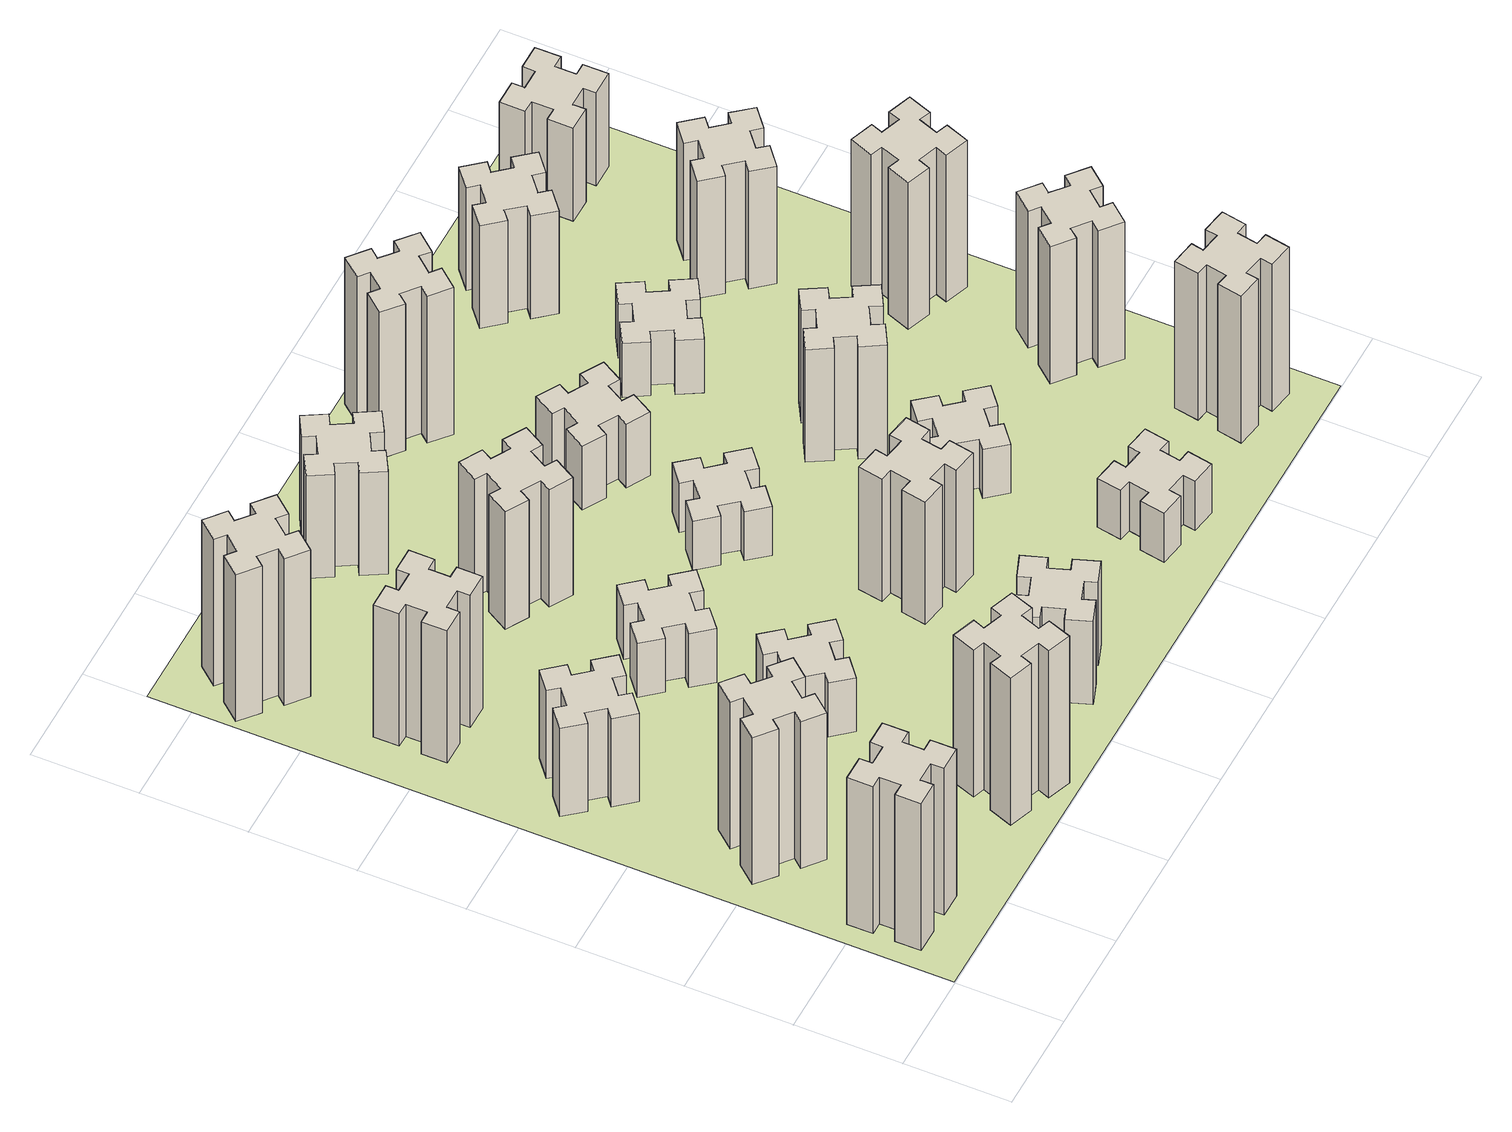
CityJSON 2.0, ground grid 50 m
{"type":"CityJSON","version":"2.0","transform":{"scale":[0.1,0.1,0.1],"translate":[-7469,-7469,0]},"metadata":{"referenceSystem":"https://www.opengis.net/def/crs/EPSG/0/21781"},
"CityObjects":{
"building1":{"type":"Building","attributes":{"class":"1000","function":"1000","usage":"1000","yearOfConstruction":2016,"roofType":"1000","measuredHeight":90,"storeysAboveGround":30,"storeysBelowGround":0},"geometry":[{"type":"Solid","lod":"1","boundaries":[[[[0,1,2,3,4,5,6,7,8,9,10,11,12,13,14,15,16,17,18,19]],[[17,16,20,21]],[[16,15,22,20]],[[15,14,23,22]],[[14,13,24,23]],[[13,12,25,24]],[[12,11,26,25]],[[11,10,27,26]],[[10,9,28,27]],[[9,8,29,28]],[[8,7,30,29]],[[7,6,31,30]],[[6,5,32,31]],[[5,4,33,32]],[[4,3,34,33]],[[3,2,35,34]],[[2,1,36,35]],[[1,0,37,36]],[[0,19,38,37]],[[19,18,39,38]],[[18,17,21,39]],[[24,25,26,27,28,29,30,31,32,33,34,35,36,37,38,39,21,20,22,23]]]]}]},
"building2":{"type":"Building","attributes":{"class":"1000","function":"1000","usage":"1000","yearOfConstruction":2016,"roofType":"1000","measuredHeight":90,"storeysAboveGround":30,"storeysBelowGround":0},"geometry":[{"type":"Solid","lod":"1","boundaries":[[[[40,41,42,43,44,45,46,47,48,49,50,51,52,53,54,55,56,57,58,59]],[[57,56,60,61]],[[56,55,62,60]],[[55,54,63,62]],[[54,53,64,63]],[[53,52,65,64]],[[52,51,66,65]],[[51,50,67,66]],[[50,49,68,67]],[[49,48,69,68]],[[48,47,70,69]],[[47,46,71,70]],[[46,45,72,71]],[[45,44,73,72]],[[44,43,74,73]],[[43,42,75,74]],[[42,41,76,75]],[[41,40,77,76]],[[40,59,78,77]],[[59,58,79,78]],[[58,57,61,79]],[[64,65,66,67,68,69,70,71,72,73,74,75,76,77,78,79,61,60,62,63]]]]}]},
"building3":{"type":"Building","attributes":{"class":"1000","function":"1000","usage":"1000","yearOfConstruction":2016,"roofType":"1000","measuredHeight":54,"storeysAboveGround":30,"storeysBelowGround":0},"geometry":[{"type":"Solid","lod":"1","boundaries":[[[[80,81,82,83,84,85,86,87,88,89,90,91,92,93,94,95,96,97,98,99]],[[97,96,100,101]],[[96,95,102,100]],[[95,94,103,102]],[[94,93,104,103]],[[93,92,105,104]],[[92,91,106,105]],[[91,90,107,106]],[[90,89,108,107]],[[89,88,109,108]],[[88,87,110,109]],[[87,86,111,110]],[[86,85,112,111]],[[85,84,113,112]],[[84,83,114,113]],[[83,82,115,114]],[[82,81,116,115]],[[81,80,117,116]],[[80,99,118,117]],[[99,98,119,118]],[[98,97,101,119]],[[104,105,106,107,108,109,110,111,112,113,114,115,116,117,118,119,101,100,102,103]]]]}]},
"building4":{"type":"Building","attributes":{"class":"1000","function":"1000","usage":"1000","yearOfConstruction":2016,"roofType":"1000","measuredHeight":81,"storeysAboveGround":30,"storeysBelowGround":0},"geometry":[{"type":"Solid","lod":"1","boundaries":[[[[120,121,122,123,124,125,126,127,128,129,130,131,132,133,134,135,136,137,138,139]],[[137,136,140,141]],[[136,135,142,140]],[[135,134,143,142]],[[134,133,144,143]],[[133,132,145,144]],[[132,131,146,145]],[[131,130,147,146]],[[130,129,148,147]],[[129,128,149,148]],[[128,127,150,149]],[[127,126,151,150]],[[126,125,152,151]],[[125,124,153,152]],[[124,123,154,153]],[[123,122,155,154]],[[122,121,156,155]],[[121,120,157,156]],[[120,139,158,157]],[[139,138,159,158]],[[138,137,141,159]],[[144,145,146,147,148,149,150,151,152,153,154,155,156,157,158,159,141,140,142,143]]]]}]},
"building5":{"type":"Building","attributes":{"class":"1000","function":"1000","usage":"1000","yearOfConstruction":2016,"roofType":"1000","measuredHeight":90,"storeysAboveGround":30,"storeysBelowGround":0},"geometry":[{"type":"Solid","lod":"1","boundaries":[[[[160,161,162,163,164,165,166,167,168,169,170,171,172,173,174,175,176,177,178,179]],[[177,176,180,181]],[[176,175,182,180]],[[175,174,183,182]],[[174,173,184,183]],[[173,172,185,184]],[[172,171,186,185]],[[171,170,187,186]],[[170,169,188,187]],[[169,168,189,188]],[[168,167,190,189]],[[167,166,191,190]],[[166,165,192,191]],[[165,164,193,192]],[[164,163,194,193]],[[163,162,195,194]],[[162,161,196,195]],[[161,160,197,196]],[[160,179,198,197]],[[179,178,199,198]],[[178,177,181,199]],[[184,185,186,187,188,189,190,191,192,193,194,195,196,197,198,199,181,180,182,183]]]]}]},
"building6":{"type":"Building","attributes":{"class":"1000","function":"1000","usage":"1000","yearOfConstruction":2016,"roofType":"1000","measuredHeight":90,"storeysAboveGround":30,"storeysBelowGround":0},"geometry":[{"type":"Solid","lod":"1","boundaries":[[[[200,201,202,203,204,205,206,207,208,209,210,211,212,213,214,215,216,217,218,219]],[[217,216,220,221]],[[216,215,222,220]],[[215,214,223,222]],[[214,213,224,223]],[[213,212,225,224]],[[212,211,226,225]],[[211,210,227,226]],[[210,209,228,227]],[[209,208,229,228]],[[208,207,230,229]],[[207,206,231,230]],[[206,205,232,231]],[[205,204,233,232]],[[204,203,234,233]],[[203,202,235,234]],[[202,201,236,235]],[[201,200,237,236]],[[200,219,238,237]],[[219,218,239,238]],[[218,217,221,239]],[[224,225,226,227,228,229,230,231,232,233,234,235,236,237,238,239,221,220,222,223]]]]}]},
"building7":{"type":"Building","attributes":{"class":"1000","function":"1000","usage":"1000","yearOfConstruction":2016,"roofType":"1000","measuredHeight":33,"storeysAboveGround":30,"storeysBelowGround":0},"geometry":[{"type":"Solid","lod":"1","boundaries":[[[[240,241,242,243,244,245,246,247,248,249,250,251,252,253,254,255,256,257,258,259]],[[257,256,260,261]],[[256,255,262,260]],[[255,254,263,262]],[[254,253,264,263]],[[253,252,265,264]],[[252,251,266,265]],[[251,250,267,266]],[[250,249,268,267]],[[249,248,269,268]],[[248,247,270,269]],[[247,246,271,270]],[[246,245,272,271]],[[245,244,273,272]],[[244,243,274,273]],[[243,242,275,274]],[[242,241,276,275]],[[241,240,277,276]],[[240,259,278,277]],[[259,258,279,278]],[[258,257,261,279]],[[264,265,266,267,268,269,270,271,272,273,274,275,276,277,278,279,261,260,262,263]]]]}]},
"building8":{"type":"Building","attributes":{"class":"1000","function":"1000","usage":"1000","yearOfConstruction":2016,"roofType":"1000","measuredHeight":33,"storeysAboveGround":30,"storeysBelowGround":0},"geometry":[{"type":"Solid","lod":"1","boundaries":[[[[280,281,282,283,284,285,286,287,288,289,290,291,292,293,294,295,296,297,298,299]],[[297,296,300,301]],[[296,295,302,300]],[[295,294,303,302]],[[294,293,304,303]],[[293,292,305,304]],[[292,291,306,305]],[[291,290,307,306]],[[290,289,308,307]],[[289,288,309,308]],[[288,287,310,309]],[[287,286,311,310]],[[286,285,312,311]],[[285,284,313,312]],[[284,283,314,313]],[[283,282,315,314]],[[282,281,316,315]],[[281,280,317,316]],[[280,299,318,317]],[[299,298,319,318]],[[298,297,301,319]],[[304,305,306,307,308,309,310,311,312,313,314,315,316,317,318,319,301,300,302,303]]]]}]},
"building9":{"type":"Building","attributes":{"class":"1000","function":"1000","usage":"1000","yearOfConstruction":2016,"roofType":"1000","measuredHeight":51,"storeysAboveGround":30,"storeysBelowGround":0},"geometry":[{"type":"Solid","lod":"1","boundaries":[[[[320,321,322,323,324,325,326,327,328,329,330,331,332,333,334,335,336,337,338,339]],[[337,336,340,341]],[[336,335,342,340]],[[335,334,343,342]],[[334,333,344,343]],[[333,332,345,344]],[[332,331,346,345]],[[331,330,347,346]],[[330,329,348,347]],[[329,328,349,348]],[[328,327,350,349]],[[327,326,351,350]],[[326,325,352,351]],[[325,324,353,352]],[[324,323,354,353]],[[323,322,355,354]],[[322,321,356,355]],[[321,320,357,356]],[[320,339,358,357]],[[339,338,359,358]],[[338,337,341,359]],[[344,345,346,347,348,349,350,351,352,353,354,355,356,357,358,359,341,340,342,343]]]]}]},
"building10":{"type":"Building","attributes":{"class":"1000","function":"1000","usage":"1000","yearOfConstruction":2016,"roofType":"1000","measuredHeight":72,"storeysAboveGround":30,"storeysBelowGround":0},"geometry":[{"type":"Solid","lod":"1","boundaries":[[[[360,361,362,363,364,365,366,367,368,369,370,371,372,373,374,375,376,377,378,379]],[[377,376,380,381]],[[376,375,382,380]],[[375,374,383,382]],[[374,373,384,383]],[[373,372,385,384]],[[372,371,386,385]],[[371,370,387,386]],[[370,369,388,387]],[[369,368,389,388]],[[368,367,390,389]],[[367,366,391,390]],[[366,365,392,391]],[[365,364,393,392]],[[364,363,394,393]],[[363,362,395,394]],[[362,361,396,395]],[[361,360,397,396]],[[360,379,398,397]],[[379,378,399,398]],[[378,377,381,399]],[[384,385,386,387,388,389,390,391,392,393,394,395,396,397,398,399,381,380,382,383]]]]}]},
"building11":{"type":"Building","attributes":{"class":"1000","function":"1000","usage":"1000","yearOfConstruction":2016,"roofType":"1000","measuredHeight":63,"storeysAboveGround":30,"storeysBelowGround":0},"geometry":[{"type":"Solid","lod":"1","boundaries":[[[[400,401,402,403,404,405,406,407,408,409,410,411,412,413,414,415,416,417,418,419]],[[417,416,420,421]],[[416,415,422,420]],[[415,414,423,422]],[[414,413,424,423]],[[413,412,425,424]],[[412,411,426,425]],[[411,410,427,426]],[[410,409,428,427]],[[409,408,429,428]],[[408,407,430,429]],[[407,406,431,430]],[[406,405,432,431]],[[405,404,433,432]],[[404,403,434,433]],[[403,402,435,434]],[[402,401,436,435]],[[401,400,437,436]],[[400,419,438,437]],[[419,418,439,438]],[[418,417,421,439]],[[424,425,426,427,428,429,430,431,432,433,434,435,436,437,438,439,421,420,422,423]]]]}]},
"building12":{"type":"Building","attributes":{"class":"1000","function":"1000","usage":"1000","yearOfConstruction":2016,"roofType":"1000","measuredHeight":75,"storeysAboveGround":30,"storeysBelowGround":0},"geometry":[{"type":"Solid","lod":"1","boundaries":[[[[440,441,442,443,444,445,446,447,448,449,450,451,452,453,454,455,456,457,458,459]],[[457,456,460,461]],[[456,455,462,460]],[[455,454,463,462]],[[454,453,464,463]],[[453,452,465,464]],[[452,451,466,465]],[[451,450,467,466]],[[450,449,468,467]],[[449,448,469,468]],[[448,447,470,469]],[[447,446,471,470]],[[446,445,472,471]],[[445,444,473,472]],[[444,443,474,473]],[[443,442,475,474]],[[442,441,476,475]],[[441,440,477,476]],[[440,459,478,477]],[[459,458,479,478]],[[458,457,461,479]],[[464,465,466,467,468,469,470,471,472,473,474,475,476,477,478,479,461,460,462,463]]]]}]},
"building13":{"type":"Building","attributes":{"class":"1000","function":"1000","usage":"1000","yearOfConstruction":2016,"roofType":"1000","measuredHeight":30,"storeysAboveGround":30,"storeysBelowGround":0},"geometry":[{"type":"Solid","lod":"1","boundaries":[[[[480,481,482,483,484,485,486,487,488,489,490,491,492,493,494,495,496,497,498,499]],[[497,496,500,501]],[[496,495,502,500]],[[495,494,503,502]],[[494,493,504,503]],[[493,492,505,504]],[[492,491,506,505]],[[491,490,507,506]],[[490,489,508,507]],[[489,488,509,508]],[[488,487,510,509]],[[487,486,511,510]],[[486,485,512,511]],[[485,484,513,512]],[[484,483,514,513]],[[483,482,515,514]],[[482,481,516,515]],[[481,480,517,516]],[[480,499,518,517]],[[499,498,519,518]],[[498,497,501,519]],[[504,505,506,507,508,509,510,511,512,513,514,515,516,517,518,519,501,500,502,503]]]]}]},
"building14":{"type":"Building","attributes":{"class":"1000","function":"1000","usage":"1000","yearOfConstruction":2016,"roofType":"1000","measuredHeight":39,"storeysAboveGround":30,"storeysBelowGround":0},"geometry":[{"type":"Solid","lod":"1","boundaries":[[[[520,521,522,523,524,525,526,527,528,529,530,531,532,533,534,535,536,537,538,539]],[[537,536,540,541]],[[536,535,542,540]],[[535,534,543,542]],[[534,533,544,543]],[[533,532,545,544]],[[532,531,546,545]],[[531,530,547,546]],[[530,529,548,547]],[[529,528,549,548]],[[528,527,550,549]],[[527,526,551,550]],[[526,525,552,551]],[[525,524,553,552]],[[524,523,554,553]],[[523,522,555,554]],[[522,521,556,555]],[[521,520,557,556]],[[520,539,558,557]],[[539,538,559,558]],[[538,537,541,559]],[[544,545,546,547,548,549,550,551,552,553,554,555,556,557,558,559,541,540,542,543]]]]}]},
"building15":{"type":"Building","attributes":{"class":"1000","function":"1000","usage":"1000","yearOfConstruction":2016,"roofType":"1000","measuredHeight":30,"storeysAboveGround":30,"storeysBelowGround":0},"geometry":[{"type":"Solid","lod":"1","boundaries":[[[[560,561,562,563,564,565,566,567,568,569,570,571,572,573,574,575,576,577,578,579]],[[577,576,580,581]],[[576,575,582,580]],[[575,574,583,582]],[[574,573,584,583]],[[573,572,585,584]],[[572,571,586,585]],[[571,570,587,586]],[[570,569,588,587]],[[569,568,589,588]],[[568,567,590,589]],[[567,566,591,590]],[[566,565,592,591]],[[565,564,593,592]],[[564,563,594,593]],[[563,562,595,594]],[[562,561,596,595]],[[561,560,597,596]],[[560,579,598,597]],[[579,578,599,598]],[[578,577,581,599]],[[584,585,586,587,588,589,590,591,592,593,594,595,596,597,598,599,581,580,582,583]]]]}]},
"building16":{"type":"Building","attributes":{"class":"1000","function":"1000","usage":"1000","yearOfConstruction":2016,"roofType":"1000","measuredHeight":90,"storeysAboveGround":30,"storeysBelowGround":0},"geometry":[{"type":"Solid","lod":"1","boundaries":[[[[600,601,602,603,604,605,606,607,608,609,610,611,612,613,614,615,616,617,618,619]],[[617,616,620,621]],[[616,615,622,620]],[[615,614,623,622]],[[614,613,624,623]],[[613,612,625,624]],[[612,611,626,625]],[[611,610,627,626]],[[610,609,628,627]],[[609,608,629,628]],[[608,607,630,629]],[[607,606,631,630]],[[606,605,632,631]],[[605,604,633,632]],[[604,603,634,633]],[[603,602,635,634]],[[602,601,636,635]],[[601,600,637,636]],[[600,619,638,637]],[[619,618,639,638]],[[618,617,621,639]],[[624,625,626,627,628,629,630,631,632,633,634,635,636,637,638,639,621,620,622,623]]]]}]},
"building17":{"type":"Building","attributes":{"class":"1000","function":"1000","usage":"1000","yearOfConstruction":2016,"roofType":"1000","measuredHeight":30,"storeysAboveGround":30,"storeysBelowGround":0},"geometry":[{"type":"Solid","lod":"1","boundaries":[[[[640,641,642,643,644,645,646,647,648,649,650,651,652,653,654,655,656,657,658,659]],[[657,656,660,661]],[[656,655,662,660]],[[655,654,663,662]],[[654,653,664,663]],[[653,652,665,664]],[[652,651,666,665]],[[651,650,667,666]],[[650,649,668,667]],[[649,648,669,668]],[[648,647,670,669]],[[647,646,671,670]],[[646,645,672,671]],[[645,644,673,672]],[[644,643,674,673]],[[643,642,675,674]],[[642,641,676,675]],[[641,640,677,676]],[[640,659,678,677]],[[659,658,679,678]],[[658,657,661,679]],[[664,665,666,667,668,669,670,671,672,673,674,675,676,677,678,679,661,660,662,663]]]]}]},
"building18":{"type":"Building","attributes":{"class":"1000","function":"1000","usage":"1000","yearOfConstruction":2016,"roofType":"1000","measuredHeight":69,"storeysAboveGround":30,"storeysBelowGround":0},"geometry":[{"type":"Solid","lod":"1","boundaries":[[[[680,681,682,683,684,685,686,687,688,689,690,691,692,693,694,695,696,697,698,699]],[[697,696,700,701]],[[696,695,702,700]],[[695,694,703,702]],[[694,693,704,703]],[[693,692,705,704]],[[692,691,706,705]],[[691,690,707,706]],[[690,689,708,707]],[[689,688,709,708]],[[688,687,710,709]],[[687,686,711,710]],[[686,685,712,711]],[[685,684,713,712]],[[684,683,714,713]],[[683,682,715,714]],[[682,681,716,715]],[[681,680,717,716]],[[680,699,718,717]],[[699,698,719,718]],[[698,697,701,719]],[[704,705,706,707,708,709,710,711,712,713,714,715,716,717,718,719,701,700,702,703]]]]}]},
"building19":{"type":"Building","attributes":{"class":"1000","function":"1000","usage":"1000","yearOfConstruction":2016,"roofType":"1000","measuredHeight":33,"storeysAboveGround":30,"storeysBelowGround":0},"geometry":[{"type":"Solid","lod":"1","boundaries":[[[[720,721,722,723,724,725,726,727,728,729,730,731,732,733,734,735,736,737,738,739]],[[737,736,740,741]],[[736,735,742,740]],[[735,734,743,742]],[[734,733,744,743]],[[733,732,745,744]],[[732,731,746,745]],[[731,730,747,746]],[[730,729,748,747]],[[729,728,749,748]],[[728,727,750,749]],[[727,726,751,750]],[[726,725,752,751]],[[725,724,753,752]],[[724,723,754,753]],[[723,722,755,754]],[[722,721,756,755]],[[721,720,757,756]],[[720,739,758,757]],[[739,738,759,758]],[[738,737,741,759]],[[744,745,746,747,748,749,750,751,752,753,754,755,756,757,758,759,741,740,742,743]]]]}]},
"building20":{"type":"Building","attributes":{"class":"1000","function":"1000","usage":"1000","yearOfConstruction":2016,"roofType":"1000","measuredHeight":90,"storeysAboveGround":30,"storeysBelowGround":0},"geometry":[{"type":"Solid","lod":"1","boundaries":[[[[760,761,762,763,764,765,766,767,768,769,770,771,772,773,774,775,776,777,778,779]],[[777,776,780,781]],[[776,775,782,780]],[[775,774,783,782]],[[774,773,784,783]],[[773,772,785,784]],[[772,771,786,785]],[[771,770,787,786]],[[770,769,788,787]],[[769,768,789,788]],[[768,767,790,789]],[[767,766,791,790]],[[766,765,792,791]],[[765,764,793,792]],[[764,763,794,793]],[[763,762,795,794]],[[762,761,796,795]],[[761,760,797,796]],[[760,779,798,797]],[[779,778,799,798]],[[778,777,781,799]],[[784,785,786,787,788,789,790,791,792,793,794,795,796,797,798,799,781,780,782,783]]]]}]},
"building21":{"type":"Building","attributes":{"class":"1000","function":"1000","usage":"1000","yearOfConstruction":2016,"roofType":"1000","measuredHeight":63,"storeysAboveGround":30,"storeysBelowGround":0},"geometry":[{"type":"Solid","lod":"1","boundaries":[[[[800,801,802,803,804,805,806,807,808,809,810,811,812,813,814,815,816,817,818,819]],[[817,816,820,821]],[[816,815,822,820]],[[815,814,823,822]],[[814,813,824,823]],[[813,812,825,824]],[[812,811,826,825]],[[811,810,827,826]],[[810,809,828,827]],[[809,808,829,828]],[[808,807,830,829]],[[807,806,831,830]],[[806,805,832,831]],[[805,804,833,832]],[[804,803,834,833]],[[803,802,835,834]],[[802,801,836,835]],[[801,800,837,836]],[[800,819,838,837]],[[819,818,839,838]],[[818,817,821,839]],[[824,825,826,827,828,829,830,831,832,833,834,835,836,837,838,839,821,820,822,823]]]]}]},
"building22":{"type":"Building","attributes":{"class":"1000","function":"1000","usage":"1000","yearOfConstruction":2016,"roofType":"1000","measuredHeight":84,"storeysAboveGround":30,"storeysBelowGround":0},"geometry":[{"type":"Solid","lod":"1","boundaries":[[[[840,841,842,843,844,845,846,847,848,849,850,851,852,853,854,855,856,857,858,859]],[[857,856,860,861]],[[856,855,862,860]],[[855,854,863,862]],[[854,853,864,863]],[[853,852,865,864]],[[852,851,866,865]],[[851,850,867,866]],[[850,849,868,867]],[[849,848,869,868]],[[848,847,870,869]],[[847,846,871,870]],[[846,845,872,871]],[[845,844,873,872]],[[844,843,874,873]],[[843,842,875,874]],[[842,841,876,875]],[[841,840,877,876]],[[840,859,878,877]],[[859,858,879,878]],[[858,857,861,879]],[[864,865,866,867,868,869,870,871,872,873,874,875,876,877,878,879,861,860,862,863]]]]}]},
"building23":{"type":"Building","attributes":{"class":"1000","function":"1000","usage":"1000","yearOfConstruction":2016,"roofType":"1000","measuredHeight":90,"storeysAboveGround":30,"storeysBelowGround":0},"geometry":[{"type":"Solid","lod":"1","boundaries":[[[[880,881,882,883,884,885,886,887,888,889,890,891,892,893,894,895,896,897,898,899]],[[897,896,900,901]],[[896,895,902,900]],[[895,894,903,902]],[[894,893,904,903]],[[893,892,905,904]],[[892,891,906,905]],[[891,890,907,906]],[[890,889,908,907]],[[889,888,909,908]],[[888,887,910,909]],[[887,886,911,910]],[[886,885,912,911]],[[885,884,913,912]],[[884,883,914,913]],[[883,882,915,914]],[[882,881,916,915]],[[881,880,917,916]],[[880,899,918,917]],[[899,898,919,918]],[[898,897,901,919]],[[904,905,906,907,908,909,910,911,912,913,914,915,916,917,918,919,901,900,902,903]]]]}]},
"building24":{"type":"Building","attributes":{"class":"1000","function":"1000","usage":"1000","yearOfConstruction":2016,"roofType":"1000","measuredHeight":72,"storeysAboveGround":30,"storeysBelowGround":0},"geometry":[{"type":"Solid","lod":"1","boundaries":[[[[920,921,922,923,924,925,926,927,928,929,930,931,932,933,934,935,936,937,938,939]],[[937,936,940,941]],[[936,935,942,940]],[[935,934,943,942]],[[934,933,944,943]],[[933,932,945,944]],[[932,931,946,945]],[[931,930,947,946]],[[930,929,948,947]],[[929,928,949,948]],[[928,927,950,949]],[[927,926,951,950]],[[926,925,952,951]],[[925,924,953,952]],[[924,923,954,953]],[[923,922,955,954]],[[922,921,956,955]],[[921,920,957,956]],[[920,939,958,957]],[[939,938,959,958]],[[938,937,941,959]],[[944,945,946,947,948,949,950,951,952,953,954,955,956,957,958,959,941,940,942,943]]]]}]},
"building25":{"type":"Building","attributes":{"class":"1000","function":"1000","usage":"1000","yearOfConstruction":2016,"roofType":"1000","measuredHeight":57,"storeysAboveGround":30,"storeysBelowGround":0},"geometry":[{"type":"Solid","lod":"1","boundaries":[[[[960,961,962,963,964,965,966,967,968,969,970,971,972,973,974,975,976,977,978,979]],[[977,976,980,981]],[[976,975,982,980]],[[975,974,983,982]],[[974,973,984,983]],[[973,972,985,984]],[[972,971,986,985]],[[971,970,987,986]],[[970,969,988,987]],[[969,968,989,988]],[[968,967,990,989]],[[967,966,991,990]],[[966,965,992,991]],[[965,964,993,992]],[[964,963,994,993]],[[963,962,995,994]],[[962,961,996,995]],[[961,960,997,996]],[[960,979,998,997]],[[979,978,999,998]],[[978,977,981,999]],[[984,985,986,987,988,989,990,991,992,993,994,995,996,997,998,999,981,980,982,983]]]]}]},
"landuse1":{"type":"LandUse","attributes":{"name":"plot1","function":"1010"},"geometry":[{"type":"MultiSurface","lod":"1","boundaries":[[[1000,1001,1002,1003]]]}]}
},
"vertices":[
[165,425,0],[165,325,0],[105,325,0],[105,205,0],[225,205,0],[225,265,0],[325,265,0],[325,205,0],[445,205,0],[445,325,0],[385,325,0],[385,425,0],[445,425,0],[445,545,0],[325,545,0],[325,485,0],[225,485,0],[225,545,0],[105,545,0],[105,425,0],[225,485,900],[225,545,900],[325,485,900],[325,545,900],[445,545,900],[445,425,900],[385,425,900],[385,325,900],[445,325,900],[445,205,900],[325,205,900],[325,265,900],[225,265,900],[225,205,900],[105,205,900],[105,325,900],[165,325,900],[165,425,900],[105,425,900],[105,545,900],
[484,1067,0],[408,1132,0],[446,1178,0],[354,1255,0],[277,1163,0],[323,1124,0],[259,1048,0],[213,1086,0],[136,994,0],[228,917,0],[266,963,0],[343,899,0],[304,853,0],[396,776,0],[473,868,0],[427,906,0],[492,983,0],[538,944,0],[615,1036,0],[523,1113,0],[492,983,900],[538,944,900],[427,906,900],[473,868,900],[396,776,900],[304,853,900],[343,899,900],[266,963,900],[228,917,900],[136,994,900],[213,1086,900],[259,1048,900],[323,1124,900],[277,1163,900],[354,1255,900],[446,1178,900],[408,1132,900],[484,1067,900],[523,1113,900],[615,1036,900],
[492,1888,0],[427,1964,0],[473,2003,0],[396,2095,0],[304,2018,0],[343,1972,0],[266,1907,0],[228,1953,0],[136,1876,0],[213,1784,0],[259,1823,0],[323,1746,0],[277,1708,0],[354,1616,0],[446,1693,0],[408,1739,0],[484,1803,0],[523,1757,0],[615,1834,0],[538,1926,0],[484,1803,540],[523,1757,540],[408,1739,540],[446,1693,540],[354,1616,540],[277,1708,540],[323,1746,540],[259,1823,540],[213,1784,540],[136,1876,540],[228,1953,540],[266,1907,540],[343,1972,540],[304,2018,540],[396,2095,540],[473,2003,540],[427,1964,540],[492,1888,540],[538,1926,540],[615,1834,540],
[485,2545,0],[485,2645,0],[545,2645,0],[545,2765,0],[425,2765,0],[425,2705,0],[325,2705,0],[325,2765,0],[205,2765,0],[205,2645,0],[265,2645,0],[265,2545,0],[205,2545,0],[205,2425,0],[325,2425,0],[325,2485,0],[425,2485,0],[425,2425,0],[545,2425,0],[545,2545,0],[425,2485,810],[425,2425,810],[325,2485,810],[325,2425,810],[205,2425,810],[205,2545,810],[265,2545,810],[265,2645,810],[205,2645,810],[205,2765,810],[325,2765,810],[325,2705,810],[425,2705,810],[425,2765,810],[545,2765,810],[545,2645,810],[485,2645,810],[485,2545,810],[545,2545,810],[545,2425,810],
[1029,360,0],[995,266,0],[939,287,0],[897,174,0],[1010,133,0],[1031,189,0],[1125,155,0],[1104,99,0],[1217,57,0],[1258,170,0],[1202,191,0],[1236,285,0],[1292,264,0],[1333,377,0],[1220,418,0],[1200,362,0],[1106,396,0],[1127,452,0],[1014,493,0],[973,380,0],[1106,396,900],[1127,452,900],[1200,362,900],[1220,418,900],[1333,377,900],[1292,264,900],[1236,285,900],[1202,191,900],[1258,170,900],[1217,57,900],[1104,99,900],[1125,155,900],[1031,189,900],[1010,133,900],[897,174,900],[939,287,900],[995,266,900],[1029,360,900],[973,380,900],[1014,493,900],
[384,3387,0],[308,3452,0],[346,3498,0],[254,3575,0],[177,3483,0],[223,3444,0],[159,3368,0],[113,3406,0],[36,3314,0],[128,3237,0],[166,3283,0],[243,3219,0],[204,3173,0],[296,3096,0],[373,3188,0],[327,3226,0],[392,3303,0],[438,3264,0],[515,3356,0],[423,3433,0],[392,3303,900],[438,3264,900],[327,3226,900],[373,3188,900],[296,3096,900],[204,3173,900],[243,3219,900],[166,3283,900],[128,3237,900],[36,3314,900],[113,3406,900],[159,3368,900],[223,3444,900],[177,3483,900],[254,3575,900],[346,3498,900],[308,3452,900],[384,3387,900],[423,3433,900],[515,3356,900],
[1083,1332,0],[1006,1267,0],[968,1313,0],[876,1236,0],[953,1144,0],[999,1183,0],[1063,1106,0],[1017,1068,0],[1094,976,0],[1186,1053,0],[1148,1099,0],[1224,1163,0],[1263,1117,0],[1355,1194,0],[1278,1286,0],[1232,1248,0],[1167,1324,0],[1213,1363,0],[1136,1455,0],[1044,1378,0],[1167,1324,330],[1213,1363,330],[1232,1248,330],[1278,1286,330],[1355,1194,330],[1263,1117,330],[1224,1163,330],[1148,1099,330],[1186,1053,330],[1094,976,330],[1017,1068,330],[1063,1106,330],[999,1183,330],[953,1144,330],[876,1236,330],[968,1313,330],[1006,1267,330],[1083,1332,330],[1044,1378,330],[1136,1455,330],
[1083,1972,0],[1006,1907,0],[968,1953,0],[876,1876,0],[953,1784,0],[999,1823,0],[1063,1746,0],[1017,1708,0],[1094,1616,0],[1186,1693,0],[1148,1739,0],[1224,1803,0],[1263,1757,0],[1355,1834,0],[1278,1926,0],[1232,1888,0],[1167,1964,0],[1213,2003,0],[1136,2095,0],[1044,2018,0],[1167,1964,330],[1213,2003,330],[1232,1888,330],[1278,1926,330],[1355,1834,330],[1263,1757,330],[1224,1803,330],[1148,1739,330],[1186,1693,330],[1094,1616,330],[1017,1708,330],[1063,1746,330],[999,1823,330],[953,1784,330],[876,1876,330],[968,1953,330],[1006,1907,330],[1083,1972,330],[1044,2018,330],[1136,2095,330],
[1765,496,0],[1671,462,0],[1650,518,0],[1537,477,0],[1579,364,0],[1635,385,0],[1669,291,0],[1613,270,0],[1654,157,0],[1767,199,0],[1746,255,0],[1840,289,0],[1860,233,0],[1973,274,0],[1932,387,0],[1876,366,0],[1842,460,0],[1898,480,0],[1857,593,0],[1744,552,0],[1842,460,510],[1898,480,510],[1876,366,510],[1932,387,510],[1973,274,510],[1860,233,510],[1840,289,510],[1746,255,510],[1767,199,510],[1654,157,510],[1613,270,510],[1669,291,510],[1635,385,510],[1579,364,510],[1537,477,510],[1650,518,510],[1671,462,510],[1765,496,510],[1744,552,510],[1857,593,510],
[1314,2666,0],[1227,2716,0],[1257,2768,0],[1153,2828,0],[1093,2724,0],[1145,2694,0],[1095,2607,0],[1043,2637,0],[983,2533,0],[1087,2473,0],[1117,2525,0],[1204,2475,0],[1174,2423,0],[1278,2363,0],[1338,2467,0],[1286,2497,0],[1336,2584,0],[1388,2554,0],[1448,2658,0],[1344,2718,0],[1336,2584,720],[1388,2554,720],[1286,2497,720],[1338,2467,720],[1278,2363,720],[1174,2423,720],[1204,2475,720],[1117,2525,720],[1087,2473,720],[983,2533,720],[1043,2637,720],[1095,2607,720],[1145,2694,720],[1093,2724,720],[1153,2828,720],[1257,2768,720],[1227,2716,720],[1314,2666,720],[1344,2718,720],[1448,2658,720],
[995,3324,0],[1045,3237,0],[993,3207,0],[1053,3103,0],[1157,3163,0],[1127,3215,0],[1214,3265,0],[1244,3213,0],[1348,3273,0],[1288,3377,0],[1236,3347,0],[1186,3434,0],[1238,3464,0],[1178,3568,0],[1074,3508,0],[1104,3456,0],[1017,3406,0],[987,3458,0],[883,3398,0],[943,3294,0],[1017,3406,630],[987,3458,630],[1104,3456,630],[1074,3508,630],[1178,3568,630],[1238,3464,630],[1186,3434,630],[1236,3347,630],[1288,3377,630],[1348,3273,630],[1244,3213,630],[1214,3265,630],[1127,3215,630],[1157,3163,630],[1053,3103,630],[993,3207,630],[1045,3237,630],[995,3324,630],[943,3294,630],[883,3398,630],
[2055,1047,0],[2072,1145,0],[2131,1135,0],[2152,1253,0],[2034,1274,0],[2024,1215,0],[1925,1232,0],[1936,1291,0],[1817,1312,0],[1797,1194,0],[1856,1184,0],[1838,1085,0],[1779,1096,0],[1758,977,0],[1877,957,0],[1887,1016,0],[1985,998,0],[1975,939,0],[2093,918,0],[2114,1037,0],[1985,998,750],[1975,939,750],[1887,1016,750],[1877,957,750],[1758,977,750],[1779,1096,750],[1838,1085,750],[1856,1184,750],[1797,1194,750],[1817,1312,750],[1936,1291,750],[1925,1232,750],[2024,1215,750],[2034,1274,750],[2152,1253,750],[2131,1135,750],[2072,1145,750],[2055,1047,750],[2114,1037,750],[2093,918,750],
[1972,1988,0],[1907,2064,0],[1953,2103,0],[1876,2195,0],[1784,2118,0],[1823,2072,0],[1746,2007,0],[1708,2053,0],[1616,1976,0],[1693,1884,0],[1739,1923,0],[1803,1846,0],[1757,1808,0],[1834,1716,0],[1926,1793,0],[1888,1839,0],[1964,1903,0],[2003,1857,0],[2095,1934,0],[2018,2026,0],[1964,1903,300],[2003,1857,300],[1888,1839,300],[1926,1793,300],[1834,1716,300],[1757,1808,300],[1803,1846,300],[1739,1923,300],[1693,1884,300],[1616,1976,300],[1708,2053,300],[1746,2007,300],[1823,2072,300],[1784,2118,300],[1876,2195,300],[1953,2103,300],[1907,2064,300],[1972,1988,300],[2018,2026,300],[2095,1934,300],
[2026,2497,0],[2076,2584,0],[2128,2554,0],[2188,2658,0],[2084,2718,0],[2054,2666,0],[1967,2716,0],[1997,2768,0],[1893,2828,0],[1833,2724,0],[1885,2694,0],[1835,2607,0],[1783,2637,0],[1723,2533,0],[1827,2473,0],[1857,2525,0],[1944,2475,0],[1914,2423,0],[2018,2363,0],[2078,2467,0],[1944,2475,390],[1914,2423,390],[1857,2525,390],[1827,2473,390],[1723,2533,390],[1783,2637,390],[1835,2607,390],[1885,2694,390],[1833,2724,390],[1893,2828,390],[1997,2768,390],[1967,2716,390],[2054,2666,390],[2084,2718,390],[2188,2658,390],[2128,2554,390],[2076,2584,390],[2026,2497,390],[2078,2467,390],[2018,2363,390],
[2596,444,0],[2578,345,0],[2519,356,0],[2498,237,0],[2617,217,0],[2627,276,0],[2725,258,0],[2715,199,0],[2833,178,0],[2854,297,0],[2795,307,0],[2812,405,0],[2871,395,0],[2892,513,0],[2774,534,0],[2764,475,0],[2665,492,0],[2676,551,0],[2557,572,0],[2537,454,0],[2665,492,300],[2676,551,300],[2764,475,300],[2774,534,300],[2892,513,300],[2871,395,300],[2812,405,300],[2795,307,300],[2854,297,300],[2833,178,300],[2715,199,300],[2725,258,300],[2627,276,300],[2617,217,300],[2498,237,300],[2519,356,300],[2578,345,300],[2596,444,300],[2537,454,300],[2557,572,300],
[1746,3383,0],[1823,3319,0],[1784,3273,0],[1876,3196,0],[1953,3288,0],[1907,3326,0],[1972,3403,0],[2018,3364,0],[2095,3456,0],[2003,3533,0],[1964,3487,0],[1888,3552,0],[1926,3598,0],[1834,3675,0],[1757,3583,0],[1803,3544,0],[1739,3468,0],[1693,3506,0],[1616,3414,0],[1708,3337,0],[1739,3468,900],[1693,3506,900],[1803,3544,900],[1757,3583,900],[1834,3675,900],[1926,3598,900],[1888,3552,900],[1964,3487,900],[2003,3533,900],[2095,3456,900],[2018,3364,900],[1972,3403,900],[1907,3326,900],[1953,3288,900],[1876,3196,900],[1784,3273,900],[1823,3319,900],[1746,3383,900],[1708,3337,900],[1616,3414,900],
[2563,1332,0],[2486,1267,0],[2448,1313,0],[2356,1236,0],[2433,1144,0],[2479,1183,0],[2543,1106,0],[2497,1068,0],[2574,976,0],[2666,1053,0],[2628,1099,0],[2704,1163,0],[2743,1117,0],[2835,1194,0],[2758,1286,0],[2712,1248,0],[2647,1324,0],[2693,1363,0],[2616,1455,0],[2524,1378,0],[2647,1324,300],[2693,1363,300],[2712,1248,300],[2758,1286,300],[2835,1194,300],[2743,1117,300],[2704,1163,300],[2628,1099,300],[2666,1053,300],[2574,976,300],[2497,1068,300],[2543,1106,300],[2479,1183,300],[2433,1144,300],[2356,1236,300],[2448,1313,300],[2486,1267,300],[2563,1332,300],[2524,1378,300],[2616,1455,300],
[2475,1744,0],[2525,1657,0],[2473,1627,0],[2533,1523,0],[2637,1583,0],[2607,1635,0],[2694,1685,0],[2724,1633,0],[2828,1693,0],[2768,1797,0],[2716,1767,0],[2666,1854,0],[2718,1884,0],[2658,1988,0],[2554,1928,0],[2584,1876,0],[2497,1826,0],[2467,1878,0],[2363,1818,0],[2423,1714,0],[2497,1826,690],[2467,1878,690],[2584,1876,690],[2554,1928,690],[2658,1988,690],[2718,1884,690],[2666,1854,690],[2716,1767,690],[2768,1797,690],[2828,1693,690],[2724,1633,690],[2694,1685,690],[2607,1635,690],[2637,1583,690],[2533,1523,690],[2473,1627,690],[2525,1657,690],[2475,1744,690],[2423,1714,690],[2363,1818,690],
[2475,2584,0],[2525,2497,0],[2473,2467,0],[2533,2363,0],[2637,2423,0],[2607,2475,0],[2694,2525,0],[2724,2473,0],[2828,2533,0],[2768,2637,0],[2716,2607,0],[2666,2694,0],[2718,2724,0],[2658,2828,0],[2554,2768,0],[2584,2716,0],[2497,2666,0],[2467,2718,0],[2363,2658,0],[2423,2554,0],[2497,2666,330],[2467,2718,330],[2584,2716,330],[2554,2768,330],[2658,2828,330],[2718,2724,330],[2666,2694,330],[2716,2607,330],[2768,2637,330],[2828,2533,330],[2724,2473,330],[2694,2525,330],[2607,2475,330],[2637,2423,330],[2533,2363,330],[2473,2467,330],[2525,2497,330],[2475,2584,330],[2423,2554,330],[2363,2658,330],
[3504,475,0],[3405,492,0],[3416,551,0],[3297,572,0],[3277,454,0],[3336,444,0],[3318,345,0],[3259,356,0],[3238,237,0],[3357,217,0],[3367,276,0],[3465,258,0],[3455,199,0],[3573,178,0],[3594,297,0],[3535,307,0],[3552,405,0],[3611,395,0],[3632,513,0],[3514,534,0],[3552,405,900],[3611,395,900],[3535,307,900],[3594,297,900],[3573,178,900],[3455,199,900],[3465,258,900],[3367,276,900],[3357,217,900],[3238,237,900],[3259,356,900],[3318,345,900],[3336,444,900],[3277,454,900],[3297,572,900],[3416,551,900],[3405,492,900],[3504,475,900],[3514,534,900],[3632,513,900],
[2812,3368,0],[2747,3444,0],[2793,3483,0],[2716,3575,0],[2624,3498,0],[2663,3452,0],[2586,3387,0],[2548,3433,0],[2456,3356,0],[2533,3264,0],[2579,3303,0],[2643,3226,0],[2597,3188,0],[2674,3096,0],[2766,3173,0],[2728,3219,0],[2804,3283,0],[2843,3237,0],[2935,3314,0],[2858,3406,0],[2804,3283,630],[2843,3237,630],[2728,3219,630],[2766,3173,630],[2674,3096,630],[2597,3188,630],[2643,3226,630],[2579,3303,630],[2533,3264,630],[2456,3356,630],[2548,3433,630],[2586,3387,630],[2663,3452,630],[2624,3498,630],[2716,3575,630],[2793,3483,630],[2747,3444,630],[2812,3368,630],[2858,3406,630],[2935,3314,630],
[3487,1006,0],[3552,1083,0],[3598,1044,0],[3675,1136,0],[3583,1213,0],[3544,1167,0],[3468,1232,0],[3506,1278,0],[3414,1355,0],[3337,1263,0],[3383,1224,0],[3319,1148,0],[3273,1186,0],[3196,1094,0],[3288,1017,0],[3326,1063,0],[3403,999,0],[3364,953,0],[3456,876,0],[3533,968,0],[3403,999,840],[3364,953,840],[3326,1063,840],[3288,1017,840],[3196,1094,840],[3273,1186,840],[3319,1148,840],[3383,1224,840],[3337,1263,840],[3414,1355,840],[3506,1278,840],[3468,1232,840],[3544,1167,840],[3583,1213,840],[3675,1136,840],[3598,1044,840],[3552,1083,840],[3487,1006,840],[3533,968,840],[3456,876,840],
[3520,1942,0],[3426,1976,0],[3447,2032,0],[3334,2073,0],[3293,1960,0],[3349,1940,0],[3315,1846,0],[3259,1867,0],[3217,1754,0],[3330,1713,0],[3351,1769,0],[3445,1735,0],[3424,1679,0],[3537,1637,0],[3578,1750,0],[3522,1771,0],[3556,1865,0],[3612,1844,0],[3653,1957,0],[3540,1998,0],[3556,1865,900],[3612,1844,900],[3522,1771,900],[3578,1750,900],[3537,1637,900],[3424,1679,900],[3445,1735,900],[3351,1769,900],[3330,1713,900],[3217,1754,900],[3259,1867,900],[3315,1846,900],[3349,1940,900],[3293,1960,900],[3334,2073,900],[3447,2032,900],[3426,1976,900],[3520,1942,900],[3540,1998,900],[3653,1957,900],
[3119,2563,0],[3183,2486,0],[3137,2448,0],[3214,2356,0],[3306,2433,0],[3268,2479,0],[3344,2543,0],[3383,2497,0],[3475,2574,0],[3398,2666,0],[3352,2628,0],[3287,2704,0],[3333,2743,0],[3256,2835,0],[3164,2758,0],[3203,2712,0],[3126,2647,0],[3088,2693,0],[2996,2616,0],[3073,2524,0],[3126,2647,720],[3088,2693,720],[3203,2712,720],[3164,2758,720],[3256,2835,720],[3333,2743,720],[3287,2704,720],[3352,2628,720],[3398,2666,720],[3475,2574,720],[3383,2497,720],[3344,2543,720],[3268,2479,720],[3306,2433,720],[3214,2356,720],[3137,2448,720],[3183,2486,720],[3119,2563,720],[3073,2524,720],[2996,2616,720],
[3285,3325,0],[3385,3325,0],[3385,3265,0],[3505,3265,0],[3505,3385,0],[3445,3385,0],[3445,3485,0],[3505,3485,0],[3505,3605,0],[3385,3605,0],[3385,3545,0],[3285,3545,0],[3285,3605,0],[3165,3605,0],[3165,3485,0],[3225,3485,0],[3225,3385,0],[3165,3385,0],[3165,3265,0],[3285,3265,0],[3225,3385,570],[3165,3385,570],[3225,3485,570],[3165,3485,570],[3165,3605,570],[3285,3605,570],[3285,3545,570],[3385,3545,570],[3385,3605,570],[3505,3605,570],[3505,3485,570],[3445,3485,570],[3445,3385,570],[3505,3385,570],[3505,3265,570],[3385,3265,570],[3385,3325,570],[3285,3325,570],[3285,3265,570],[3165,3265,570],
[5,3705,0],[3705,3705,0],[3705,5,0],[5,5,0]
]}
